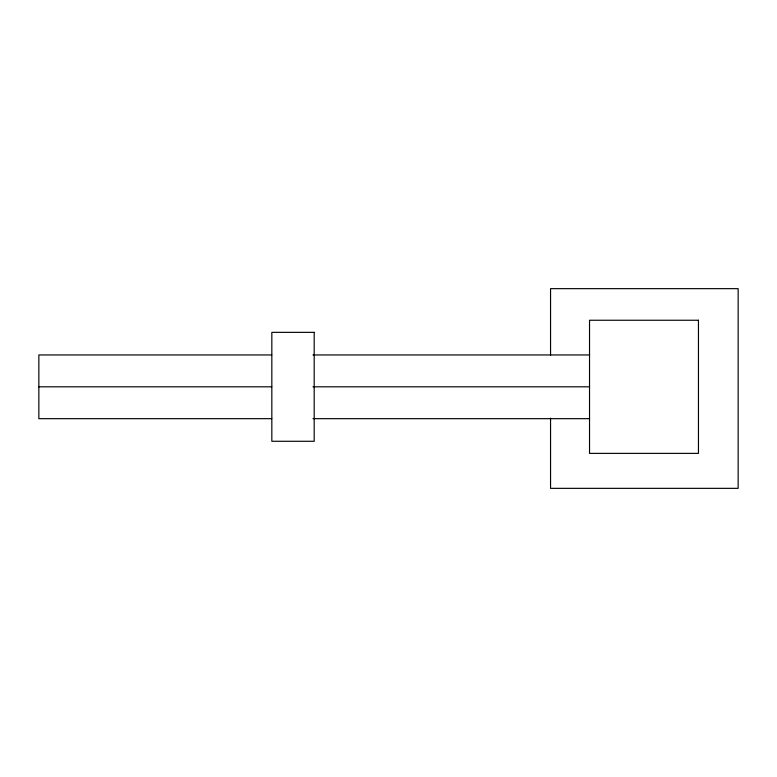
<?xml version="1.0" encoding="UTF-8"?>
<svg xmlns="http://www.w3.org/2000/svg" width="777" height="777" viewBox="0 0 777 777"><rect width="100%" height="100%" fill="white"/><g stroke="black" fill="none" stroke-linecap="round" stroke-linejoin="round"><path stroke-width="1.17" d="M271.736 354.953L38.85 354.953L38.85 418.667L271.736 418.667M312.976 354.953L589.529 354.953M38.85 386.81L271.736 386.81M312.976 386.81L589.529 386.81M312.976 418.667L589.529 418.667M550.553 355.215L550.553 288.655L738.15 288.655L738.15 488.344L550.553 488.344L550.553 418.152M698.455 320.25L589.529 320.25L589.529 453.38L698.455 453.38L698.455 320.25M314.19 332.352L271.833 332.352L271.833 441.278L314.19 441.278L314.19 332.352"/></g></svg>
